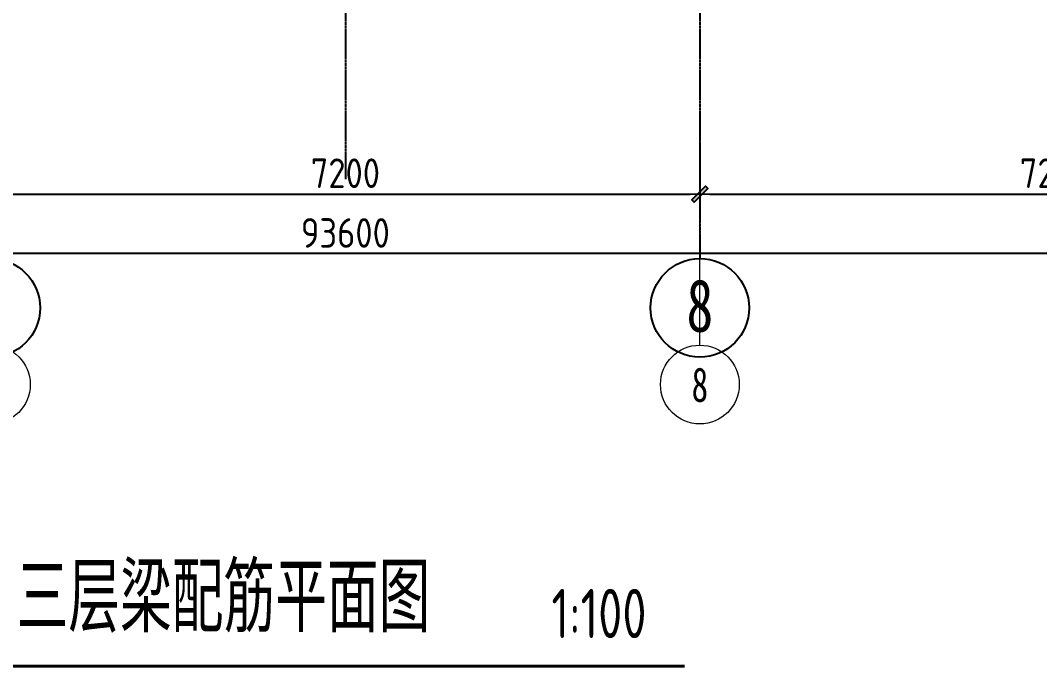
# Model space of a CAD drawing. Header units: millimetres. Extents: x 33621 to 401573, y -91663 to 133135.
# Drawn here: x 82197 to 92547, y 34654 to 41226 of the extents above; entities that cross this region are included whole.
import ezdxf
from ezdxf.enums import TextEntityAlignment as Align

# ---------------------------------------------------------------- set-up
doc = ezdxf.new("R2010")
doc.units = ezdxf.units.MM
doc.header["$LTSCALE"] = 10
doc.linetypes.add('CENTER2', pattern=[1.125, 0.75, -0.125, 0.125, -0.125])
doc.layers.get('0').update_dxf_attribs({"color": 253})
doc.layers.get('Defpoints').update_dxf_attribs({"color": 250})
doc.layers.add('0a', color=253, linetype='Continuous', plot=False)
doc.layers.add('AXIS【轴号】', color=253, linetype='Continuous', lineweight=0)
for name, color, linetype in [('Dim【尺寸标注】', 253, 'Continuous'), ('GRID', 253, 'CENTER2'), ('PUB_DIM', 253, 'Continuous'), ('TEXT', 253, 'Continuous'), ('THICK', 253, 'Continuous')]:
    doc.layers.add(name, color=color, linetype=linetype)
doc.styles.add('BZHZ1', font='', dxfattribs={"width": 0.8})
doc.styles.add('CCD_DIM', font='ARCHS.SHX')
doc.styles.add('TSSD_Norm', font='Tssdeng.shx', dxfattribs={"width": 0.75, "bigfont": 'hztxt.shx'})
doc.styles.add('宋体', font='', dxfattribs={"width": 0.7})
doc.styles.get('BZHZ1').set_extended_font_data('仿宋_GB2312')
doc.styles.get('宋体').set_extended_font_data('SimSun')
doc.dimstyles.new('ZL_1：100', dxfattribs={"dimtxt": 3, "dimasz": 1, "dimexe": 2, "dimexo": 2, "dimgap": 0.6, "dimtad": 1, "dimdec": 0, "dimrnd": 5, "dimdsep": 46, "dimtxsty": 'CCD_DIM', "dimblk": 'WS-cj', "dimblk1": 'WS-cj', "dimblk2": 'WS-cj', "dimcen": 1, "dimclrd": 44, "dimclre": 44, "dimclrt": 2, "dimadec": 0, "dimazin": 2, "dimtfac": 1, "dimtdec": 0, "dimtix": 1, "dimtmove": 2, "dimatfit": 3, "dimldrblk": 'hl_arrow2', "dimfxl": 5, "dimfxlon": 1, "dimarcsym": 0})

# ---------------------------------------------------------------- blocks, each defined once
blk = doc.blocks.new('海龙0425175846')
at = {"layer": 'GRID', "ltscale": 0.01}
for p, q in [((16.44239571457729, 257.0196669596771), (16.44239571504295, 50.03813488982268)), ((52.44239580212161, 257.0196669594152), (52.44239580258727, 41.97042005418916))]:
    blk.add_line(p, q, dxfattribs=at)
at = {"layer": 'GRID', "color": 3, "linetype": 'Continuous'}
for centre in [(-19.55760412663221, 36.97042005410185), (52.44239580258727, 36.97042005418917)]:
    blk.add_circle(centre, 4.999999999999987, dxfattribs=at)
at = {"layer": 'THICK', "const_width": 0.3000000119209289}
blk.add_lwpolyline([(-18.00596601469442, 0.6000000238418579), (50.89075768925249, 0.6000000238418579)], dxfattribs=at)
at = {"layer": 'GRID', "color": 3, "linetype": 'Continuous', "style": 'BZHZ1', "width": 0.75}
blk.add_text('8', height=5.333333333333329, dxfattribs=at).set_placement((52.44239580258727, 37.17337147411309), align=Align.MIDDLE)
at = {"layer": 'TEXT', "style": 'TSSD_Norm', "width": 0.75}
for s, height, p in [('三层梁配筋平面图', 7, (-16.93667467590421, 1.94488191360142)), ('1:100', 5, (37.37426123581827, 1.94488191360142))]:
    blk.add_text(s, height=height, dxfattribs=at).set_placement(p, align=Align.BOTTOM_LEFT)
blk = doc.blocks.new('hl_Axis-A1')
at = {"color": 150, "ltscale": 2}
blk.add_line((21.33332703648462, -1.279e-13), (-6.29684871e-06, -1.279e-13), dxfattribs=at)
at = {"color": 150}
blk.add_circle((25.33332703648462, -1.279e-13), 4, dxfattribs=at)
at = {"color": 50, "style": '宋体', "width": 0.7}
blk.add_attdef('轴号', text='', height=3.5, dxfattribs=at).set_placement((25.33332703648462, -1.279e-13), align=Align.MIDDLE_CENTER)
blk = doc.blocks.new('WS-cj')
blk.add_hatch(color=2).paths.add_polyline_path([(0.5879038905250127, 0.8177135944101792), (-0.8177135944101792, -0.5879038905250127), (-0.587903890524558, -0.8177135944106338), (0.8177135944106338, 0.5879038905247853)])
at = {"color": 2, "linetype": 'ByBlock', "lineweight": 0}
for p, q in [((-1.099999999999909, 0), (0, 0)), ((0, 0), (1.099999999999909, 0))]:
    blk.add_line(p, q, dxfattribs=at)
at = {"color": 2}
blk.add_lwpolyline([(0.5879038905250127, 0.8177135944101792), (-0.8177135944101792, -0.5879038905250127), (-0.587903890524558, -0.8177135944106338), (0.8177135944106338, 0.5879038905247853)], close=True, dxfattribs=at)
blk = doc.blocks.new('*D246')
at = {"layer": 'Defpoints', "color": 0, "transparency": 16777216}
for p in [(-1262.305137405521, -18683.87356394563), (5937.694862594479, -18683.87356394563), (5937.694862594479, -19283.87356394562)]:
    blk.add_point(p, dxfattribs=at)
at = {"layer": 'Dim【尺寸标注】', "color": 44, "lineweight": -2, "transparency": 16777216}
for p, q in [((-1262.305137405521, -18783.87356394563), (-1262.305137405521, -19483.87356394563)), ((5937.694862594479, -18783.87356394563), (5937.694862594479, -19483.87356394563)), ((-1162.305137405521, -19283.87356394562), (5837.694862594479, -19283.87356394562))]:
    blk.add_line(p, q, dxfattribs=at)
at = {"layer": 'Dim【尺寸标注】', "color": 44, "lineweight": -2, "transparency": 16777216, "xscale": 100, "yscale": 100, "zscale": 100, "rotation": 180}
blk.add_blockref('WS-cj', (-1262.305137405521, -19283.87356394562), dxfattribs=at)
at = {"layer": 'Dim【尺寸标注】', "color": 44, "lineweight": -2, "transparency": 16777216, "xscale": 100, "yscale": 100, "zscale": 100}
blk.add_blockref('WS-cj', (5937.694862594479, -19283.87356394562), dxfattribs=at)
at = {"layer": 'Dim【尺寸标注】', "color": 2, "transparency": 16777216, "insert": (2337.694862594479, -19071.37356394563), "char_height": 300, "attachment_point": 5, "style": 'CCD_DIM'}
blk.add_mtext('7200', dxfattribs=at)
blk = doc.blocks.new('hl_arrow2')
at = {"color": 2}
blk.add_line((-0.221303783804, 2.183e-12), (-1, 5.72e-13), dxfattribs=at)
blk.add_lwpolyline([(-0.221303783804, 0), (-0.861040435366, -0.688592459968), (-0.653754463034, -0.862470062348), (0, 0), (-0.653754463034, 0.862470062348), (-0.861040435366, 0.688592459968)], close=True, dxfattribs=at)
blk = doc.blocks.new('*D247')
at = {"layer": 'Defpoints', "color": 0, "transparency": 16777216}
for p in [(5937.694862594479, -18683.87356394563), (13137.69486259448, -18683.87356394563), (13137.69486259448, -19283.87356394562)]:
    blk.add_point(p, dxfattribs=at)
at = {"layer": 'Dim【尺寸标注】', "color": 44, "lineweight": -2, "transparency": 16777216}
for p, q in [((5937.694862594479, -18783.87356394563), (5937.694862594479, -19483.87356394563)), ((13137.69486259448, -18783.87356394563), (13137.69486259448, -19483.87356394563)), ((6037.694862594479, -19283.87356394562), (13037.69486259448, -19283.87356394562))]:
    blk.add_line(p, q, dxfattribs=at)
at = {"layer": 'Dim【尺寸标注】', "color": 44, "lineweight": -2, "transparency": 16777216, "xscale": 100, "yscale": 100, "zscale": 100, "rotation": 180}
blk.add_blockref('WS-cj', (5937.694862594479, -19283.87356394562), dxfattribs=at)
at = {"layer": 'Dim【尺寸标注】', "color": 44, "lineweight": -2, "transparency": 16777216, "xscale": 100, "yscale": 100, "zscale": 100}
blk.add_blockref('WS-cj', (13137.69486259448, -19283.87356394562), dxfattribs=at)
at = {"layer": 'Dim【尺寸标注】', "color": 2, "transparency": 16777216, "insert": (9537.694862594479, -19071.37356394563), "char_height": 300, "attachment_point": 5, "style": 'CCD_DIM'}
blk.add_mtext('7200', dxfattribs=at)
blk = doc.blocks.new('*D255')
at = {"layer": 'Defpoints', "color": 0, "transparency": 16777216}
for p in [(-44462.30513740552, -18683.87356394563), (49137.69486259448, -18683.87356394679), (49137.69486259448, -19883.87356394563)]:
    blk.add_point(p, dxfattribs=at)
at = {"layer": 'Dim【尺寸标注】', "color": 44, "lineweight": -2, "transparency": 16777216}
for p, q in [((-44462.30513740552, -19383.87356394563), (-44462.30513740552, -20083.87356394563)), ((49137.69486259448, -19383.87356394563), (49137.69486259448, -20083.87356394563)), ((-44362.30513740552, -19883.87356394563), (49037.69486259448, -19883.87356394563))]:
    blk.add_line(p, q, dxfattribs=at)
at = {"layer": 'Dim【尺寸标注】', "color": 44, "lineweight": -2, "transparency": 16777216, "xscale": 100, "yscale": 100, "zscale": 100, "rotation": 180}
blk.add_blockref('WS-cj', (-44462.30513740552, -19883.87356394563), dxfattribs=at)
at = {"layer": 'Dim【尺寸标注】', "color": 44, "lineweight": -2, "transparency": 16777216, "xscale": 100, "yscale": 100, "zscale": 100}
blk.add_blockref('WS-cj', (49137.69486259448, -19883.87356394563), dxfattribs=at)
at = {"layer": 'Dim【尺寸标注】', "color": 2, "transparency": 16777216, "insert": (2337.694862594479, -19677.62356394563), "char_height": 300, "attachment_point": 5, "style": 'CCD_DIM'}
blk.add_mtext('93600', dxfattribs=at)
blk = doc.blocks.new('ZL_061117299')
at = {"layer": 'AXIS【轴号】'}
ref = blk.add_blockref('hl_Axis-A1', (-1262.305137405521, -18683.87356394586), dxfattribs=dict(at, xscale=100, yscale=100, zscale=100, rotation=270))
ref.add_attrib('轴号', '7', dxfattribs={"layer": '0', "color": 2, "height": 350, "style": '宋体', "width": 0.7}).set_placement((-1262.305137405521, -21217.20626759423), align=Align.MIDDLE_CENTER)
ref = blk.add_blockref('hl_Axis-A1', (5937.694862594479, -18683.87356394586), dxfattribs=dict(at, xscale=100, yscale=100, zscale=100, rotation=270))
ref.add_attrib('轴号', '8', dxfattribs={"layer": '0', "color": 2, "height": 350, "style": '宋体', "width": 0.7}).set_placement((5937.694862594479, -21217.20626759423), align=Align.MIDDLE_CENTER)
at = {"layer": 'Dim【尺寸标注】'}
for p1, p2, distance, picture, middle in [((-44462.30513740552, -18683.87356394563), (49137.69486259448, -18683.87356394679), -1199.9999999988431, '*D255', (2337.694862594479, -19677.62356394563)), ((-1262.305137405521, -18683.87356394563), (5937.694862594479, -18683.87356394563), -599.9999999999891, '*D246', (2337.694862594479, -19071.37356394563)), ((5937.694862594479, -18683.87356394563), (13137.69486259448, -18683.87356394563), -599.9999999999891, '*D247', (9537.694862594479, -19071.37356394563))]:
    dim = blk.add_aligned_dim(p1=p1, p2=p2, distance=distance, dimstyle='ZL_1：100', dxfattribs=at)
    dim.commit()
    dim.dimension.update_dxf_attribs({"geometry": picture, "text_midpoint": middle})

msp = doc.modelspace()

# ---------------------------------------------------------------- block references
at = {"layer": '0a', "xscale": 100, "yscale": 100, "zscale": 100}
msp.add_blockref('海龙0425175846', (83852.2723985778, 34609.43647267761), dxfattribs=at)
at = {"layer": 'PUB_DIM'}
msp.add_blockref('ZL_061117299', (83158.81710157418, 58745.26464097296), dxfattribs=at)

doc.saveas('drawing.dxf')
